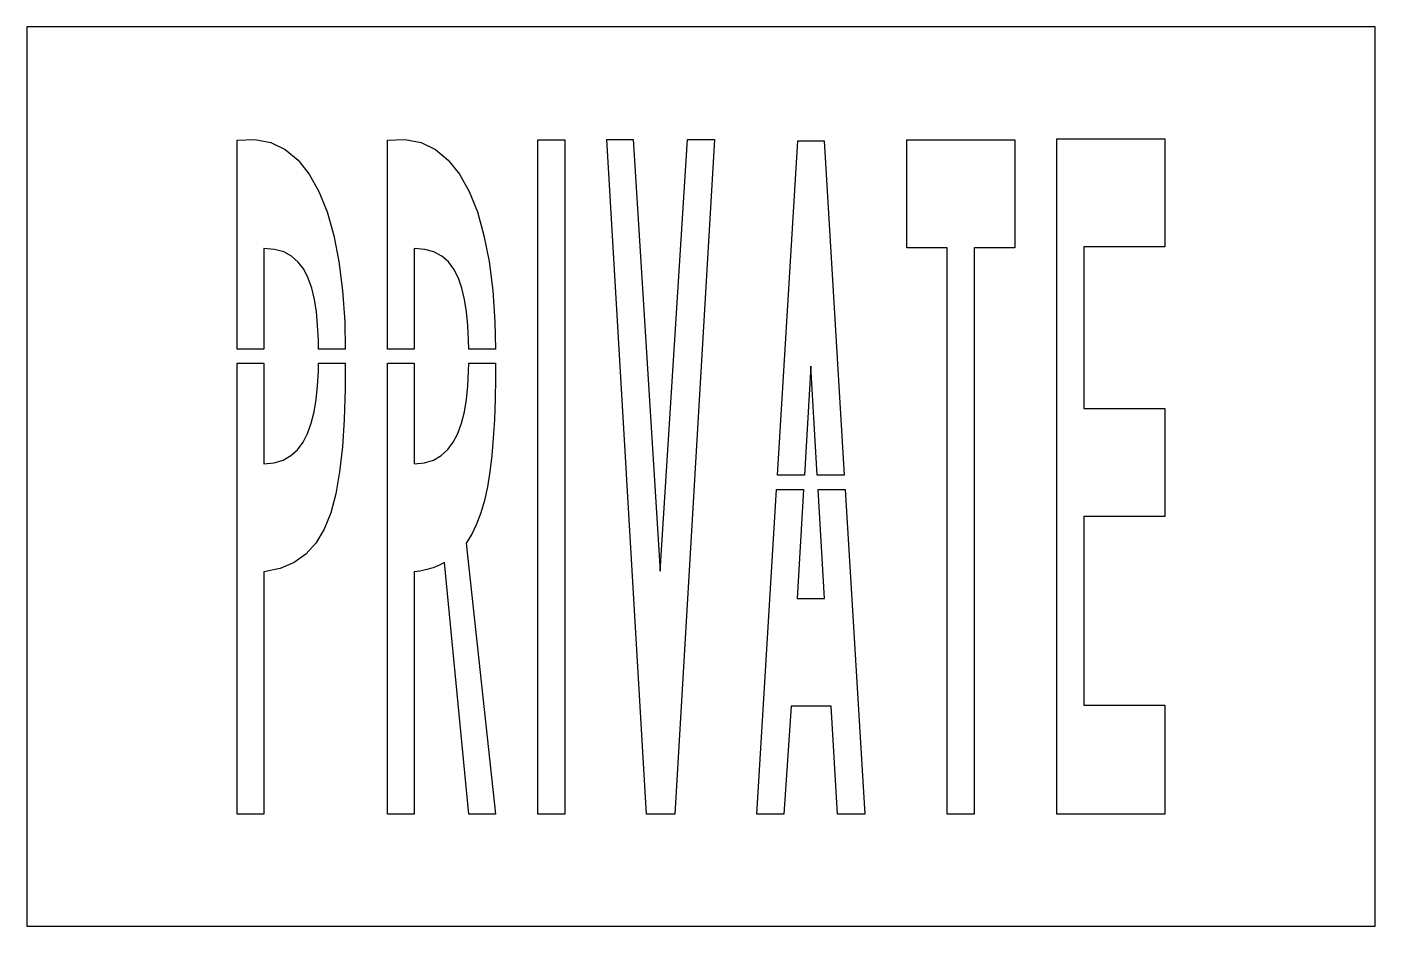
# Model space of a CAD drawing. Extents: x 0 to 72, y 0 to 48.
import ezdxf

# ---------------------------------------------------------------- set-up
doc = ezdxf.new("R2010")
doc.units = 0
doc.layers.add('CUT', color=7, linetype='Continuous')
doc.layers.add('OUTSIDE', color=1, linetype='Continuous')

msp = doc.modelspace()

# ---------------------------------------------------------------- linework, layer by layer
at = {"layer": 'CUT'}
for points in [[(16.3854, 36.8754), (16.659, 35.475), (16.8534, 33.9342), (16.9686, 32.2566), (16.9977, 30.8038), (15.5709, 30.8038), (15.5646, 31.2846), (15.525, 32.0658), (15.4566, 32.7894), (15.3522, 33.4554), (15.2082, 34.0602), (15.0174, 34.5966), (14.7798, 35.061), (14.4846, 35.4498), (14.1282, 35.763), (13.7106, 35.9862), (13.221, 36.1266), (12.6594, 36.1734), (12.6594, 35.2158), (12.6594, 34.2582), (12.6594, 33.3006), (12.6594, 32.343), (12.6594, 31.3854), (12.6594, 30.8038), (11.2302, 30.8038), (11.2302, 32.9694), (11.2302, 35.9682), (11.2302, 38.9634), (11.2302, 41.9586), (12.1698, 41.9982), (13.0266, 41.8254), (13.7934, 41.4546), (14.4774, 40.8894), (15.0786, 40.1406), (15.597, 39.219), (16.0326, 38.1282)], [(24.057, 38.1282), (24.4098, 36.8754), (24.6834, 35.475), (24.8778, 33.9342), (24.993, 32.2566), (25.0221, 30.8038), (23.5953, 30.8038), (23.589, 31.2846), (23.5494, 32.0658), (23.481, 32.7894), (23.3766, 33.4554), (23.2326, 34.0602), (23.0418, 34.5966), (22.8042, 35.061), (22.509, 35.4534), (22.1526, 35.763), (21.735, 35.9898), (21.2454, 36.1266), (20.6838, 36.1734), (20.6838, 35.2158), (20.6838, 34.2582), (20.6838, 33.3006), (20.6838, 32.343), (20.6838, 31.3854), (20.6838, 30.8038), (19.2546, 30.8038), (19.2546, 32.9694), (19.2546, 35.9682), (19.2546, 38.967), (19.2546, 41.9586), (20.1942, 41.9982), (21.051, 41.8254), (21.8178, 41.4546), (22.5018, 40.8894), (23.103, 40.1406), (23.6214, 39.219)], [(28.719, 41.973), (28.719, 5.973), (27.279, 5.973), (27.279, 41.973)], [(36.729, 41.9874), (34.6014, 5.973), (33.0966, 5.973), (30.969, 41.9874), (32.3694, 41.9874), (33.8238, 18.9402), (35.2746, 41.9874)], [(41.1678, 41.919), (42.5754, 41.919), (43.6517, 24.0664), (42.2073, 24.0664), (41.859, 29.8878), (41.5192, 24.0664), (40.0807, 24.0664)], [(49.1526, 5.973), (49.1526, 36.213), (46.9926, 36.213), (46.9926, 41.973), (52.7562, 41.973), (52.7562, 36.213), (50.5926, 36.213), (50.5926, 5.973)], [(56.4462, 27.627), (60.7698, 27.627), (60.7698, 21.867), (56.4462, 21.867), (56.4462, 11.787), (60.7698, 11.787), (60.7698, 5.973), (55.0062, 5.973), (55.0062, 42.027), (60.7698, 42.027), (60.7698, 36.267), (56.4462, 36.267)], [(16.6986, 24.2538), (16.497, 23.0802), (16.2234, 22.0578), (15.8706, 21.1794), (15.435, 20.445), (14.9022, 19.8546), (14.2686, 19.401), (13.5234, 19.0842), (12.6594, 18.9042), (12.6594, 17.8278), (12.6594, 16.7514), (12.6558, 15.6714), (12.6558, 14.595), (12.6558, 13.515), (12.6522, 12.4386), (12.6522, 11.3622), (12.6486, 10.2822), (12.6486, 9.2058), (12.6486, 8.1258), (12.6486, 7.0494), (12.6486, 5.973), (12.5298, 5.973), (12.411, 5.973), (12.2922, 5.973), (12.1734, 5.973), (12.0546, 5.973), (11.9394, 5.973), (11.8206, 5.973), (11.7018, 5.973), (11.5866, 5.973), (11.4678, 5.973), (11.349, 5.973), (11.2302, 5.973), (11.2302, 8.9682), (11.2302, 11.9634), (11.2302, 14.9622), (11.2302, 17.961), (11.2302, 20.9634), (11.2302, 23.9658), (11.2302, 26.9682), (11.2302, 29.9706), (11.2302, 30.0518), (12.6594, 30.0518), (12.6594, 29.4702), (12.6594, 28.5126), (12.6594, 27.555), (12.6594, 26.5974), (12.6594, 25.6398), (12.6594, 24.6822), (13.203, 24.7362), (13.6818, 24.8802), (14.0958, 25.1142), (14.4486, 25.431), (14.7438, 25.827), (14.9886, 26.2986), (15.1866, 26.8422), (15.3378, 27.447), (15.4494, 28.1166), (15.5214, 28.8438), (15.5646, 29.625), (15.5701, 30.0518), (17.0013, 30.0518), (16.9902, 28.6746), (16.9398, 27.0474), (16.8462, 25.575)], [(24.9066, 26.043), (24.8274, 25.1142), (24.723, 24.2502), (24.5934, 23.451), (24.435, 22.7202), (24.2442, 22.0542), (24.0174, 21.453), (23.7582, 20.9166), (23.4558, 20.4414), (25.0182, 5.973), (23.5962, 5.973), (22.3074, 19.4082), (22.1922, 19.347), (22.0698, 19.2858), (21.9474, 19.2318), (21.8214, 19.1778), (21.6918, 19.131), (21.5586, 19.0878), (21.4218, 19.0482), (21.2814, 19.0122), (21.1374, 18.9798), (20.9898, 18.951), (20.8386, 18.9258), (20.6838, 18.9042), (20.6838, 17.8278), (20.6838, 16.7514), (20.6802, 15.6714), (20.6802, 14.595), (20.6802, 13.5186), (20.6766, 12.4386), (20.6766, 11.3622), (20.673, 10.2822), (20.673, 9.2058), (20.673, 8.1258), (20.673, 7.0494), (20.673, 5.973), (20.5542, 5.973), (20.4354, 5.973), (20.3166, 5.973), (20.1978, 5.973), (20.079, 5.973), (19.9638, 5.973), (19.845, 5.973), (19.7262, 5.973), (19.611, 5.973), (19.4922, 5.973), (19.3734, 5.973), (19.2546, 5.973), (19.2546, 8.9682), (19.2546, 11.9634), (19.2546, 14.9622), (19.2546, 17.961), (19.2546, 20.9634), (19.2546, 23.9658), (19.2546, 26.9682), (19.2546, 29.9706), (19.2546, 30.0518), (20.6838, 30.0518), (20.6838, 29.4702), (20.6838, 28.5126), (20.6838, 27.555), (20.6838, 26.5974), (20.6838, 25.6398), (20.6838, 24.6822), (21.2274, 24.7362), (21.7062, 24.8802), (22.1202, 25.1142), (22.473, 25.4346), (22.7682, 25.8306), (23.013, 26.2986), (23.211, 26.8422), (23.3622, 27.447), (23.4702, 28.1166), (23.5458, 28.8438), (23.589, 29.625), (23.5945, 30.0518), (25.0266, 30.0518), (25.0218, 29.2506), (25.0002, 28.113), (24.9642, 27.0438)], [(40.419, 5.973), (38.979, 5.973), (40.0349, 23.3144), (41.4752, 23.3144), (41.1354, 17.493), (42.6006, 17.493), (42.2523, 23.3144), (43.6971, 23.3144), (44.7426, 5.973), (43.299, 5.973), (42.9606, 11.733), (40.8114, 11.733)]]:
    msp.add_lwpolyline(points, close=True, dxfattribs=at)
at = {"layer": 'OUTSIDE'}
msp.add_lwpolyline([(0, 0), (72, 0), (72, 48), (0, 48)], close=True, dxfattribs=at)

doc.saveas('drawing.dxf')
